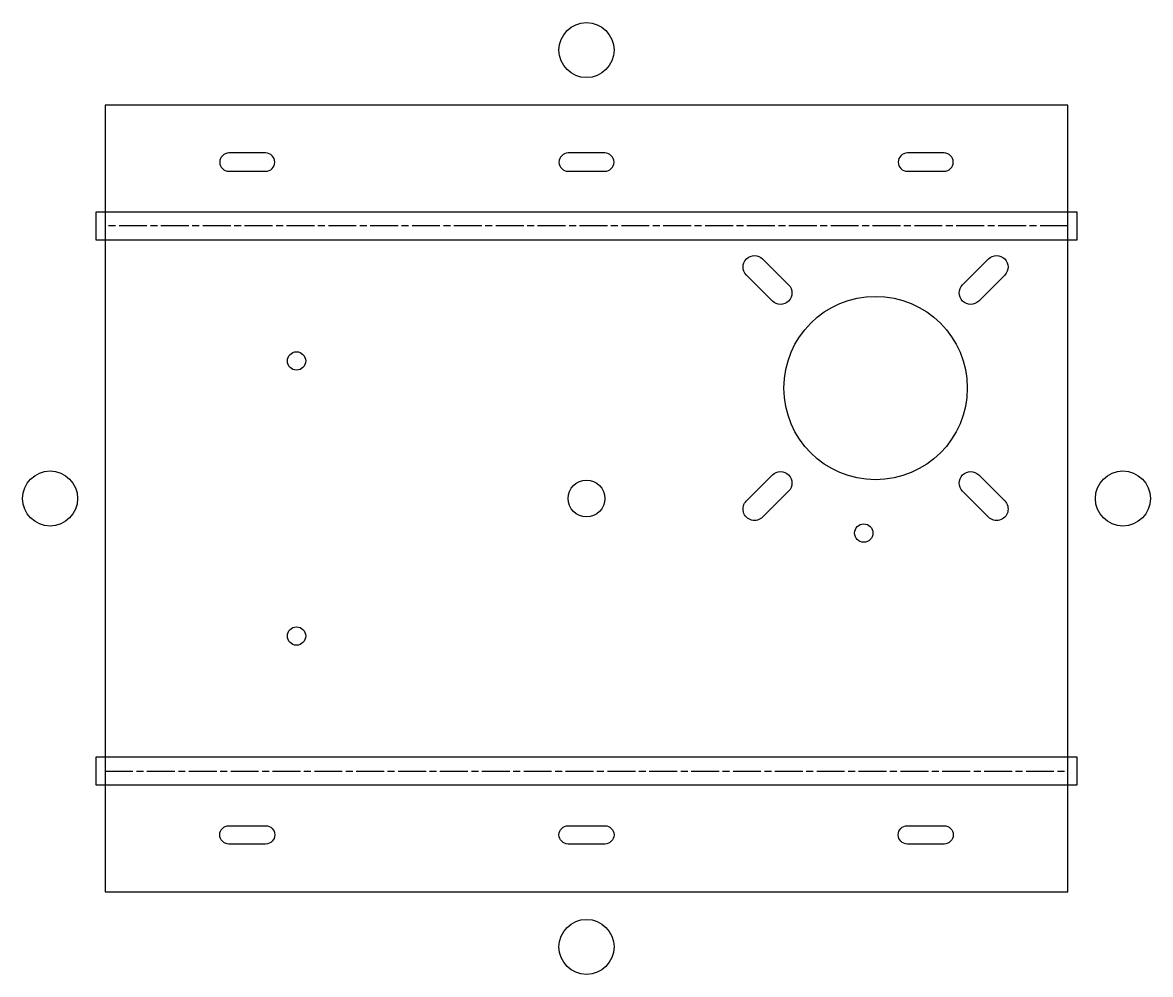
# Model space of a CAD drawing. Header units: millimetres. Extents: x 42 to 288, y 4 to 212.
import ezdxf

# ---------------------------------------------------------------- set-up
doc = ezdxf.new("R2010")
doc.units = ezdxf.units.MM
doc.linetypes.add('CHAIN', pattern=[0.3543, 0.2362, -0.0295, 0.0591, -0.0295])
doc.layers.add('Eje de pliegue (ISO)', color=2, linetype='CHAIN', lineweight=25)
for name, color, linetype in [('fija', 4, 'Continuous'), ('int', 1, 'Continuous'), ('rebaje', 3, 'Continuous')]:
    doc.layers.add(name, color=color, linetype=linetype)

msp = doc.modelspace()

# ---------------------------------------------------------------- linework, layer by layer
msp.add_lwpolyline([(60, 193.82), (60, 22.18), (270, 22.18), (270, 193.82)], close=True)
at = {"layer": 'Eje de pliegue (ISO)', "ltscale": 25.77035}
for points in [[(270, 167.46), (60, 167.46)], [(60, 48.54), (270, 48.54)]]:
    msp.add_lwpolyline(points, dxfattribs=at)
at = {"layer": 'fija'}
for centre in [(165, 205.82), (48, 108), (282, 108), (165, 10.18)]:
    msp.add_circle(centre, 6, dxfattribs=at)
at = {"layer": 'int'}
for points in [[(87, 179.37), (95, 179.37, 1), (95, 183.37), (87, 183.37, 1)], [(161, 179.37), (169, 179.37, 1), (169, 183.37), (161, 183.37, 1)], [(243, 179.37, 1), (243, 183.37), (235, 183.37, 1), (235, 179.37)], [(199.88, 156.73, -1), (203.42, 160.27), (209.08, 154.61, -1), (205.54, 151.08)], [(252.68, 160.27, -1), (256.22, 156.73), (250.56, 151.08, -1), (247.02, 154.61)], [(199.88, 107.47), (205.54, 113.13, -1), (209.08, 109.59), (203.42, 103.94, -1)], [(252.68, 103.94), (247.02, 109.59, -1), (250.56, 113.13), (256.22, 107.47, -1)], [(95, 32.63), (87, 32.63, -1), (87, 36.63), (95, 36.63, -1)], [(161, 32.63, -1), (161, 36.63), (169, 36.63, -1), (169, 32.63)], [(243, 36.63, -1), (243, 32.63), (235, 32.63, -1), (235, 36.63)]]:
    msp.add_lwpolyline(points, format="xyb", close=True, dxfattribs=at)
for centre, radius in [((228.05, 132.1), 20), ((101.75, 138), 2), ((165, 108), 4), ((225.48, 100.45), 2), ((101.75, 78), 2)]:
    msp.add_circle(centre, radius, dxfattribs=at)
at = {"layer": 'rebaje'}
for points in [[(58, 164.46), (272, 164.46), (272, 170.46), (58, 170.46)], [(58, 45.54), (272, 45.54), (272, 51.54), (58, 51.54)]]:
    msp.add_lwpolyline(points, close=True, dxfattribs=at)

doc.saveas('drawing.dxf')
